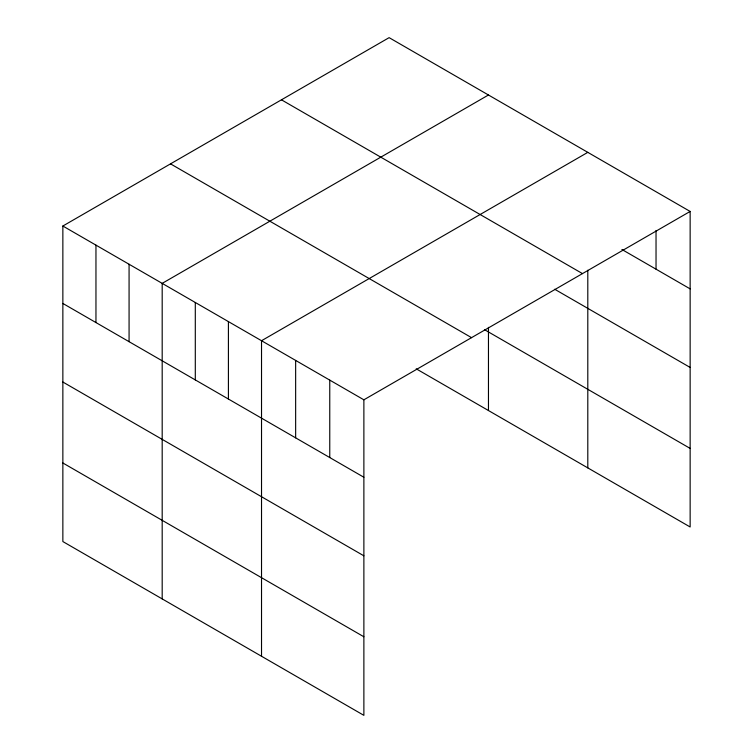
<?xml version="1.0" encoding="UTF-8"?>
<svg xmlns="http://www.w3.org/2000/svg" width="753" height="753" viewBox="0 0 753 753"><rect width="100%" height="100%" fill="white"/><g stroke="black" fill="none" stroke-linecap="round" stroke-linejoin="round"><path stroke-width="1.13" d="M62.857 226.022L363.878 399.815L363.878 715.35L62.857 541.558L62.857 226.022L389.122 37.65L690.143 211.442L690.143 526.978L416.221 368.829M488.462 95L162.187 283.373L162.187 598.908M587.801 152.351L261.526 340.723L261.526 656.258M363.878 399.815L690.143 211.442M621.912 249.478L690.143 288.879M281.453 99.81L582.474 273.603M554.688 289.246L690.143 367.445M484.452 329.645L690.143 448.402M170.526 163.862L471.547 337.655M62.857 303.45L363.878 477.251M62.857 382.025L363.878 555.818M62.857 462.982L363.878 636.774M656.032 230.465L656.032 269.179M587.801 270.223L587.801 467.886M488.462 327.339L488.462 410.536M329.758 380.124L329.758 457.551M295.647 360.423L295.647 437.851M228.413 321.606L228.413 399.043M195.3 302.49L195.3 379.926M129.074 264.256L129.074 341.683M95.96 245.139L95.96 322.566"/></g></svg>
